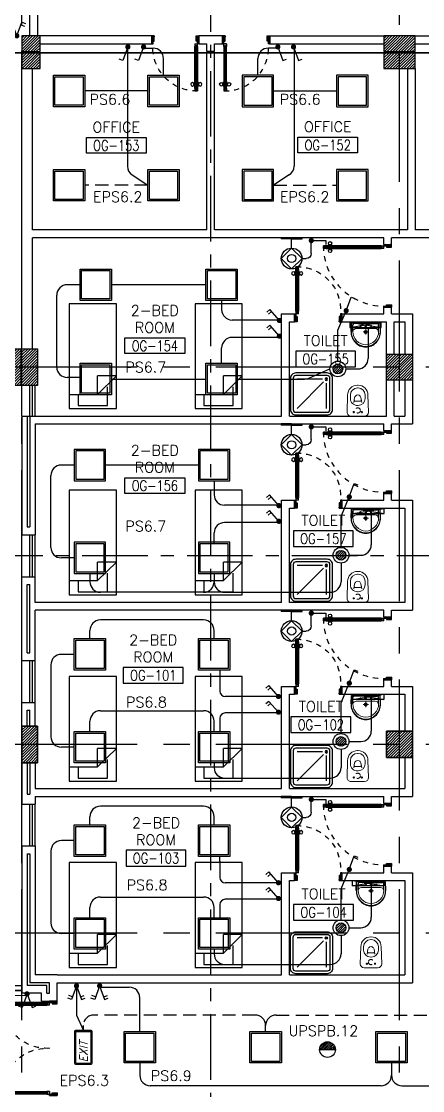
# Model space of a CAD drawing. Extents: x 0 to 92.9, y -1.3 to 78.2.
# Drawn here: x 50.03 to 57.68, y 13.33 to 33.74 of the extents above; entities that cross this region are included whole.
import ezdxf
from ezdxf.enums import TextEntityAlignment as Align

# ---------------------------------------------------------------- set-up
doc = ezdxf.new("R2010")
doc.units = 0
doc.header["$MEASUREMENT"] = 0
for name, pattern in [('CENTER', [2, 1.25, -0.25, 0.25, -0.25]), ('CENTERX2', [4, 2.5, -0.5, 0.5, -0.5]), ('DASHED', [0.75, 0.5, -0.25]), ('HIDDEN', [0.375, 0.25, -0.125]), ('HIDDEN2', [0.1875, 0.125, -0.0625])]:
    doc.linetypes.add(name, pattern=pattern)
doc.layers.get('0').update_dxf_attribs({"color": 11, "linetype": 'CONTINUOUS'})
doc.layers.get('DEFPOINTS').update_dxf_attribs({"color": 11, "linetype": 'CONTINUOUS'})
for name, color, linetype in [('AXES', 11, 'CENTERX2'), ('AXES1', 11, 'CENTER'), ('COL', 11, 'CONTINUOUS'), ('DOOR', 11, 'CONTINUOUS'), ('E-CLINE', 2, 'CONTINUOUS'), ('E-HLINE', 2, 'HIDDEN'), ('E-LEGEND', 3, 'CONTINUOUS'), ('E-LITE', 4, 'CONTINUOUS'), ('E-SWITCH', 4, 'CONTINUOUS'), ('E-SWITCHS', 4, 'CONTINUOUS'), ('E-TEXT', 4, 'CONTINUOUS'), ('E-TRXT', 4, 'CONTINUOUS'), ('EJ', 11, 'CONTINUOUS'), ('EL-LITE', 4, 'CONTINUOUS'), ('FIX', 11, 'CONTINUOUS'), ('FUR', 11, 'CONTINUOUS'), ('HAT', 11, 'CONTINUOUS'), ('INSUL', 11, 'CONTINUOUS'), ('RM-BOX', 11, 'CONTINUOUS'), ('RM-NAME', 11, 'CONTINUOUS'), ('RM-NO', 11, 'CONTINUOUS'), ('ROOF', 11, 'CONTINUOUS'), ('WALL', 11, 'CONTINUOUS'), ('WIN', 11, 'CONTINUOUS')]:
    doc.layers.add(name, color=color, linetype=linetype)
doc.styles.add('ITALICC', font='italicc')
doc.styles.add('ROMANS', font='ROMANS.shx', dxfattribs={"width": 0.6})

# ---------------------------------------------------------------- blocks, each defined once
blk = doc.blocks.new('*X89')
at = {"color": 0}
for p, q in [((227929, 139894), (228385, 140350)), ((227929, 139947), (228331, 140350)), ((227929, 140000), (228278, 140350)), ((227929, 140053), (228225, 140350)), ((227929, 140106), (228172, 140350)), ((227929, 140159), (228119, 140350)), ((227929, 140212), (228066, 140350)), ((227929, 140265), (228013, 140350)), ((227929, 140318), (227960, 140350)), ((227938, 139850), (228429, 140341)), ((227991, 139850), (228429, 140288)), ((228044, 139850), (228429, 140235)), ((228097, 139850), (228429, 140182)), ((228150, 139850), (228429, 140129)), ((228203, 139850), (228429, 140076)), ((228256, 139850), (228429, 140023)), ((228309, 139850), (228429, 139969)), ((228362, 139850), (228429, 139916)), ((228415, 139850), (228429, 139863))]:
    blk.add_line(p, q, dxfattribs=at)
blk = doc.blocks.new('COL50')
at = {"layer": 'COL'}
blk.add_lwpolyline([(-250, 250), (-250, -250), (250, -250), (250, 250)], close=True, dxfattribs=at)
blk = doc.blocks.new('C7')
at = {"layer": 'HAT'}
h = blk.add_hatch(dxfattribs=at)
h.set_pattern_fill('ANSI31', color=256, scale=300, style=0)
h.set_pattern_definition([(45, (-248876.182, -51411.005), (-26.5165043, 26.5165043), [])])
h.paths.add_polyline_path([(350, 300), (250, 300), (0, 300), (0, 0), (350, 0)])
at = {"layer": 'COL'}
blk.add_lwpolyline([(0, 300), (0, 0), (350, 0), (350, 300)], close=True, dxfattribs=at)
blk = doc.blocks.new('C5')
at = {"layer": 'HAT', "linetype": 'ByBlock'}
h = blk.add_hatch(dxfattribs=at)
h.set_pattern_fill('ANSI31', color=256, scale=300, style=0)
h.set_pattern_definition([(45, (-223356.182, -51411.005), (-26.516504, 26.516504), [])])
h.paths.add_polyline_path([(300, 300), (0, 300), (0, 0), (300, 0)])
h.paths.add_polyline_path([(600, 300), (300, 300), (300, 0), (600, 0)])
at = {"layer": 'COL'}
blk.add_lwpolyline([(600, 300), (0, 300), (0, 0), (600, 0)], close=True, dxfattribs=at)
blk = doc.blocks.new('C11')
at = {"layer": 'HAT'}
h = blk.add_hatch(dxfattribs=at)
h.set_pattern_fill('ANSI31', color=256, scale=300, style=0)
h.set_pattern_definition([(45, (-248556.182, -75061.005), (-26.5165043, 26.5165043), [])])
h.paths.add_polyline_path([(300, 700), (0, 700), (0, 350), (300, 350)])
h.paths.add_polyline_path([(300, 350), (0, 350), (0, 0), (300, 0)])
at = {"layer": 'COL'}
blk.add_lwpolyline([(300, 700), (300, 0), (0, 0), (0, 700)], close=True, dxfattribs=at)
blk = doc.blocks.new('C11D')
at = {"layer": 'COL', "linetype": 'ByBlock'}
for p in [(-320, 0), (0, 0)]:
    blk.add_blockref('C11', p, dxfattribs=at)
blk = doc.blocks.new('DOOR90')
at = {"layer": 'DOOR', "linetype": 'ByBlock'}
for p, q in [((0, 0), (-150, 0)), ((-200, -25), (-1000, -25)), ((-200, -42), (-1000, -42)), ((-200, -58), (-1000, -58)), ((-1000, -75), (-200, -75))]:
    blk.add_line(p, q, dxfattribs=at)
at = {"layer": 'DOOR', "color": 0, "linetype": 'ByBlock'}
for p, q in [((-150, 0), (-150, -25)), ((-150, 0), (0, 0)), ((0, -50), (0, 0)), ((-1050, -25), (-1050, -75)), ((-1050, -75), (-1050, -25)), ((-1000, -25), (-1050, -25)), ((-1000, -75), (-1050, -75)), ((-1020, -42), (-1020, -58)), ((-1000, -42), (-1020, -42)), ((-1000, -58), (-1020, -58)), ((-1000, -25), (-1000, -42)), ((-1000, -58), (-1000, -75)), ((-968, -25), (-968, -18)), ((-878, -18), (-968, -18)), ((-968, -75), (-968, -82)), ((-878, -82), (-968, -82)), ((-955, -18), (-955, -9)), ((-955, -9), (-890, -9)), ((-955, -18), (-890, -18)), ((-955, -82), (-955, -91)), ((-955, -82), (-890, -82)), ((-955, -91), (-890, -91)), ((-890, -18), (-890, -9)), ((-890, -82), (-890, -91)), ((-878, -25), (-878, -18)), ((-878, -75), (-878, -82)), ((-200, -42), (-200, -25)), ((-200, -25), (-150, -25)), ((-180, -42), (-200, -42)), ((-200, -75), (-200, -58)), ((-200, -58), (-180, -58)), ((-150, -75), (-200, -75)), ((-180, -58), (-180, -42)), ((-150, -75), (-150, -25)), ((-150, -25), (-100, -25)), ((-100, -25), (-100, -50)), ((-100, -50), (0, -50)), ((-150, -900), (-150, -875)), ((-150, -875), (-100, -875)), ((0, -900), (-150, -900)), ((-150, -900), (0, -900)), ((-100, -850), (0, -850)), ((-100, -875), (-100, -850)), ((0, -850), (0, -900))]:
    blk.add_line(p, q, dxfattribs=at)
at = {"layer": 'DOOR', "color": 9, "linetype": 'ByBlock'}
for p, q in [((0, -50), (-114, 0)), ((0, -50), (-40, 0)), ((0, -50), (-100, -37)), ((0, -850), (-114, -900)), ((0, -850), (-100, -863)), ((0, -850), (-40, -900))]:
    blk.add_line(p, q, dxfattribs=at)
at = {"layer": 'DOOR', "color": 0, "linetype": 'ByBlock'}
for centre in [(-923, 24), (-923, -124)]:
    blk.add_circle(centre, 32.4, dxfattribs=at)
at = {"layer": 'DOOR', "color": 9, "linetype": 'ByBlock'}
for centre, radius, start, end in [((0, -50), 74.4, 137.7764, 180), ((0, -50), 54.4, 113.2074, 180), ((0, -50), 154, 161.1053, 166.2858), ((0, -50), 134, 158.1598, 169.28), ((0, -50), 114, 154.0838, 167.3774), ((0, -50), 94.4, 148.0182, 180), ((0, -50), 34.4, 90, 180), ((0, -50), 14.4, 90, 180), ((0, -850), 154, 193.7142, 198.8947), ((0, -850), 134, 190.72, 201.8402), ((0, -850), 94.4, 180, 211.9818), ((0, -850), 74.4, 180, 222.2236), ((0, -850), 54.4, 180, 246.7926), ((0, -850), 34.4, 180, 270), ((0, -850), 14.4, 180, 270)]:
    blk.add_arc(centre, radius, start, end, dxfattribs=at)
at = {"layer": 'DOOR', "linetype": 'HIDDEN', "ltscale": 0.5}
blk.add_arc((-222, -50), 828, 178.2701, 275.003, dxfattribs=at)
blk = doc.blocks.new('RM1')
at = {"layer": 'RM-BOX'}
blk.add_lwpolyline([(570, -200), (-570, -200), (-570, -500), (570, -500)], close=True, dxfattribs=at)
at = {"layer": 'RM-NAME', "style": 'ROMANS'}
for tag, p in [('ROOMNAME1', (0, 324)), ('ROOMNAME2', (0, 0))]:
    blk.add_attdef(tag, text='', height=200, dxfattribs=at).set_placement(p, align=Align.MIDDLE)
at = {"layer": 'RM-NO', "style": 'ROMANS', "width": 0.8}
blk.add_attdef('ROOMNO', text='', height=200, dxfattribs=at).set_placement((0, -350), align=Align.MIDDLE)
blk = doc.blocks.new('DOOR100')
at = {"layer": 'DOOR', "color": 0, "linetype": 'ByBlock'}
for p, q in [((-76, 1251), (-76, 1301)), ((-76, 1301), (-26, 1301)), ((-26, 1301), (-76, 1301)), ((-59, 1251), (-76, 1251)), ((-59, 1251), (-59, 1271)), ((-43, 1271), (-59, 1271)), ((-43, 1251), (-43, 1271)), ((-26, 1251), (-43, 1251)), ((-26, 1251), (-26, 1301)), ((-92, 1206), (-92, 1141)), ((-83, 1206), (-92, 1206)), ((-83, 1141), (-92, 1141)), ((-83, 1129), (-83, 1219)), ((-76, 1219), (-83, 1219)), ((-83, 1206), (-83, 1141)), ((-76, 1129), (-83, 1129)), ((-26, 1219), (-19, 1219)), ((-26, 1129), (-19, 1129)), ((-19, 1129), (-19, 1219)), ((-19, 1206), (-19, 1141)), ((-19, 1206), (-10, 1206)), ((-19, 1141), (-10, 1141)), ((-10, 1206), (-10, 1141)), ((-1201, 0), (-1201, 150)), ((-1201, 150), (-1176, 150)), ((-1201, 150), (-1201, 0)), ((-1151, 0), (-1201, 0)), ((-1176, 150), (-1176, 100)), ((-1176, 100), (-1151, 100)), ((-1151, 100), (-1151, 0)), ((-76, 200), (-59, 200)), ((-76, 150), (-76, 200)), ((-76, 150), (-26, 150)), ((-59, 200), (-59, 180)), ((-59, 180), (-43, 180)), ((-51, 100), (-51, 0)), ((-26, 100), (-51, 100)), ((-51, 0), (-1, 0)), ((-43, 200), (-26, 200)), ((-43, 180), (-43, 200)), ((-26, 200), (-26, 150)), ((-1, 150), (-26, 150)), ((-26, 150), (-26, 100)), ((-1, 150), (-1, 0))]:
    blk.add_line(p, q, dxfattribs=at)
at = {"layer": 'DOOR', "linetype": 'ByBlock'}
for p, q in [((-76, 1251), (-76, 200)), ((-59, 200), (-59, 1251)), ((-43, 200), (-43, 1251)), ((-26, 200), (-26, 1251))]:
    blk.add_line(p, q, dxfattribs=at)
at = {"layer": 'DOOR', "color": 9, "linetype": 'ByBlock'}
for p, q in [((-1151, 0), (-1201, 114)), ((-1151, 0), (-1201, 40)), ((-1151, 0), (-1164, 100)), ((-51, 0), (-1, 114)), ((-51, 0), (-38, 100)), ((-51, 0), (-1, 40))]:
    blk.add_line(p, q, dxfattribs=at)
at = {"layer": 'DOOR', "color": 0, "linetype": 'ByBlock'}
for centre in [(-125, 1174), (22, 1174)]:
    blk.add_circle(centre, 32.4, dxfattribs=at)
at = {"layer": 'DOOR', "linetype": 'HIDDEN', "ltscale": 0.5}
blk.add_arc((-27, 152), 1149, 89.961, 180.0931, dxfattribs=at)
at = {"layer": 'DOOR', "color": 9, "linetype": 'ByBlock'}
for centre, radius, start, end in [((-1151, 0), 154, 103.7142, 108.8947), ((-1151, 0), 134, 100.72, 111.8402), ((-1151, 0), 94.4, 90, 121.9818), ((-1151, 0), 74.4, 90, 132.2236), ((-1151, 0), 54.4, 90, 156.7926), ((-1151, 0), 34.4, 90, 180), ((-1151, 0), 14.4, 90, 180), ((-51, 0), 94.4, 58.0182, 90), ((-51, 0), 74.4, 47.7764, 90), ((-51, 0), 54.4, 23.2074, 90), ((-51, 0), 34.4, 0, 90), ((-51, 0), 14.4, 0, 90), ((-51, 0), 134, 68.1598, 79.28), ((-51, 0), 114, 64.0838, 77.3774), ((-51, 0), 154, 71.1053, 76.2858)]:
    blk.add_arc(centre, radius, start, end, dxfattribs=at)
blk = doc.blocks.new('A$C272A55A0')
at = {"layer": 'DOOR', "color": 0, "linetype": 'ByBlock'}
for p, q in [((0, 900), (0, 1050)), ((50, 1050), (0, 1050)), ((50, 950), (50, 1050)), ((1750, 950), (1750, 1050)), ((1750, 1050), (1800, 1050)), ((1800, 1050), (1800, 900)), ((0, 900), (25, 900)), ((25, 950), (50, 950)), ((25, 900), (25, 950)), ((75, 900), (25, 900)), ((25, 850), (25, 900)), ((42, 850), (25, 850)), ((58, 870), (42, 870)), ((42, 870), (42, 850)), ((58, 850), (58, 870)), ((75, 850), (58, 850)), ((75, 900), (75, 850)), ((1725, 900), (1775, 900)), ((1725, 900), (1725, 850)), ((1725, 850), (1742, 850)), ((1742, 870), (1758, 870)), ((1742, 850), (1742, 870)), ((1775, 950), (1750, 950)), ((1758, 870), (1758, 850)), ((1758, 850), (1775, 850)), ((1775, 900), (1775, 950)), ((1800, 900), (1775, 900)), ((1775, 850), (1775, 900)), ((25, 50), (42, 50)), ((25, 50), (25, 0)), ((25, 0), (75, 0)), ((75, 0), (25, 0)), ((42, 50), (42, 30)), ((42, 30), (58, 30)), ((58, 50), (75, 50)), ((58, 50), (58, 30)), ((75, 50), (75, 0)), ((1718, 160), (1709, 160)), ((1709, 95), (1709, 160)), ((1718, 95), (1709, 95)), ((1725, 173), (1718, 173)), ((1718, 173), (1718, 83)), ((1718, 95), (1718, 160)), ((1725, 83), (1718, 83)), ((1742, 50), (1725, 50)), ((1725, 50), (1725, 0)), ((1775, 0), (1725, 0)), ((1725, 0), (1775, 0)), ((1742, 50), (1742, 30)), ((1758, 30), (1742, 30)), ((1775, 50), (1758, 50)), ((1758, 50), (1758, 30)), ((1775, 173), (1782, 173)), ((1775, 83), (1782, 83)), ((1775, 50), (1775, 0)), ((1782, 173), (1782, 83)), ((1782, 160), (1791, 160)), ((1782, 95), (1782, 160)), ((1782, 95), (1791, 95)), ((1791, 95), (1791, 160))]:
    blk.add_line(p, q, dxfattribs=at)
at = {"layer": 'DOOR', "color": 9, "linetype": 'ByBlock'}
for p, q in [((50, 1050), (0, 1010)), ((50, 1050), (0, 937)), ((50, 1050), (37, 950)), ((1750, 1050), (1800, 1010)), ((1750, 1050), (1800, 937)), ((1750, 1050), (1763, 950))]:
    blk.add_line(p, q, dxfattribs=at)
at = {"layer": 'DOOR', "linetype": 'ByBlock'}
for p, q in [((25, 850), (25, 50)), ((42, 850), (42, 50)), ((58, 850), (58, 50)), ((75, 50), (75, 850)), ((1725, 50), (1725, 850)), ((1742, 850), (1742, 50)), ((1758, 850), (1758, 50)), ((1775, 850), (1775, 50))]:
    blk.add_line(p, q, dxfattribs=at)
at = {"layer": 'DOOR', "color": 0, "linetype": 'ByBlock'}
for centre in [(1676, 128), (1824, 128)]:
    blk.add_circle(centre, 32.4, dxfattribs=at)
at = {"layer": 'DOOR', "color": 9, "linetype": 'ByBlock'}
for centre, radius, start, end in [((50, 1050), 54.4, 203.2074, 270), ((50, 1050), 34.4, 180, 270), ((50, 1050), 14.4, 180, 270), ((1750, 1050), 14.4, 270, 0), ((1750, 1050), 34.4, 270, 0), ((1750, 1050), 54.4, 270, 336.7926), ((50, 1050), 74.4, 227.7764, 270), ((50, 1050), 94.4, 238.0182, 270), ((50, 1050), 114, 244.0838, 257.3774), ((50, 1050), 134, 248.1598, 259.28), ((50, 1050), 154, 251.1053, 256.2858), ((1750, 1050), 74.4, 270, 312.2236), ((1750, 1050), 94.4, 270, 301.9818), ((1750, 1050), 114, 282.6226, 295.9162), ((1750, 1050), 134, 280.72, 291.8402), ((1750, 1050), 154, 283.7142, 288.8947)]:
    blk.add_arc(centre, radius, start, end, dxfattribs=at)
at = {"layer": 'DOOR', "linetype": 'HIDDEN', "ltscale": 0.5}
for centre, start, end in [((50, 851), 268.3174, 3.2965), ((1750, 851), 176.7035, 271.6826)]:
    blk.add_arc(centre, 851, start, end, dxfattribs=at)
at = {"layer": 'WALL', "linetype": 'ByBlock'}
blk.add_line((1800, 900), (1800, 1050), dxfattribs=at)
blk = doc.blocks.new('AH20A')
at = {"layer": 'FUR'}
for p, q in [((0, 0.5), (0, -0.5)), ((1, 0.5), (0, 0.5)), ((0.136, 0.5), (0.136, -0.099)), ((1, -0.5), (1, 0.5)), ((0.136, 0.311), (0.028, 0.311)), ((0.028, 0.311), (0.028, -0.309)), ((0.136, -0.099), (0.313, -0.5)), ((0.136, -0.099), (0.313, -0.099)), ((0.313, -0.5), (0.313, -0.099)), ((0.028, -0.309), (0.208, -0.309)), ((0, -0.5), (1, -0.5))]:
    blk.add_line(p, q, dxfattribs=at)
blk = doc.blocks.new('*X97')
at = {"color": 0}
for p, q in [((227929, 132681), (228397, 133150)), ((227929, 132734), (228344, 133150)), ((227929, 132787), (228291, 133150)), ((227929, 132840), (228238, 133150)), ((227929, 132893), (228185, 133150)), ((227929, 132946), (228132, 133150)), ((227929, 132999), (228079, 133150)), ((227929, 133053), (228026, 133150)), ((227929, 133106), (227973, 133150)), ((227950, 132650), (228429, 133128)), ((228003, 132650), (228429, 133075)), ((228056, 132650), (228429, 133022)), ((228109, 132650), (228429, 132969)), ((228162, 132650), (228429, 132916)), ((228215, 132650), (228429, 132863)), ((228268, 132650), (228429, 132810)), ((228321, 132650), (228429, 132757)), ((228374, 132650), (228429, 132704))]:
    blk.add_line(p, q, dxfattribs=at)
blk = doc.blocks.new('LAV1')
at = {"layer": 'FIX', "linetype": 'ByBlock', "ltscale": 0.3}
for p, q in [((-280, 210), (-275, 50)), ((-245, 210), (-245, 85)), ((245, 210), (245, 85)), ((280, 210), (275, 50)), ((0, 60), (-220, 60)), ((0, 60), (220, 60))]:
    blk.add_line(p, q, dxfattribs=at)
at = {"layer": 'FIX', "linetype": 'Continuous', "lineweight": 20}
for p, q in [((-275, 210), (-275, 50)), ((275, 210), (275, 50)), ((0, 50), (-275, 50)), ((0, 50), (-252, 50)), ((0, 155), (-181, 155)), ((0, 155), (181, 155)), ((0, 50), (275, 50)), ((0, 50), (252, 50))]:
    blk.add_line(p, q, dxfattribs=at)
at = {"layer": 'FIX', "linetype": 'DASHED', "lineweight": 20, "ltscale": 0.05}
for p, q in [((50, 220), (-50, 220)), ((0, 170), (0, 270)), ((0, 170), (0, 270))]:
    blk.add_line(p, q, dxfattribs=at)
at = {"layer": 'FIX', "lineweight": 20}
for p, q in [((16, 107), (-15, 107)), ((0, 92), (0, 123))]:
    blk.add_line(p, q, dxfattribs=at)
for centre, radius in [((0, 220), 29.5), ((0, 220), 22.5), ((0, 107), 15.5)]:
    blk.add_circle(centre, radius, dxfattribs=at)
at = {"layer": 'FIX', "linetype": 'HIDDEN', "lineweight": 20, "ltscale": 0.05}
for centre in [(-100, 107), (100, 107)]:
    blk.add_circle(centre, 12.4, dxfattribs=at)
at = {"layer": 'FIX', "linetype": 'ByBlock', "ltscale": 0.3}
for centre, radius, start, end in [((7, 220), 287, 91.3776, 182.0064), ((-7, 220), 287, 357.9936, 88.6224), ((-220, 85), 24.9, 179.7021, 269.9486), ((220, 85), 24.9, 270.0514, 0.2979)]:
    blk.add_arc(centre, radius, start, end, dxfattribs=at)
at = {"layer": 'FIX', "linetype": 'Continuous', "lineweight": 20}
for centre, radius, start, end in [((8, 217), 283, 91.6988, 181.351), ((8, 212), 253, 91.7328, 180.4884), ((-8, 217), 283, 358.649, 88.3012), ((-8, 212), 253, 359.5116, 88.2672), ((-179, 222), 66.9, 190.2006, 268.0786), ((179, 222), 66.9, 271.9214, 349.7994)]:
    blk.add_arc(centre, radius, start, end, dxfattribs=at)
blk = doc.blocks.new('SHR1')
at = {"layer": 'FIX'}
for p, q in [((-196, 196), (-700, 700)), ((-143, 218), (-143, 700)), ((-218, 143), (-700, 143))]:
    blk.add_line(p, q, dxfattribs=at)
for points in [[(-825, 125), (-825, 725, -0.414214), (-725, 825), (-125, 825, -0.414214), (-25, 725), (-25, 125, -0.414214), (-125, 25), (-725, 25, -0.414214)], [(-775, 125), (-775, 725, -0.414214), (-725, 775), (-125, 775, -0.414214), (-75, 725), (-75, 125, -0.414214), (-125, 75), (-725, 75, -0.414214)]]:
    blk.add_lwpolyline(points, format="xyb", close=True, dxfattribs=at)
for radius in [25, 15]:
    blk.add_circle((-143, 143), radius, dxfattribs=at)
blk = doc.blocks.new('WC1')
at = {"layer": 'FIX', "lineweight": 20}
for p, q in [((-727, 5), (-727, -5)), ((-674, 5), (-674, -5)), ((-534, 24), (-540, 0)), ((-540, 0), (-534, -24)), ((-210, 204), (-538, 194)), ((-475, 141), (-538, 141)), ((-395, 76), (-490, 60)), ((-339, 5), (-339, -5)), ((-137, 0), (-137, 131)), ((-137, -131), (-137, 0)), ((-538, -141), (-475, -141)), ((-538, -194), (-210, -204)), ((-490, -60), (-395, -76)), ((-213, -204), (-210, -204))]:
    blk.add_line(p, q, dxfattribs=at)
at = {"layer": 'FIX', "linetype": 'Continuous', "lineweight": 20}
blk.add_line((-420, -47), (-420, 45), dxfattribs=at)
at = {"layer": 'FIX', "linetype": 'HIDDEN2', "lineweight": 20, "ltscale": 0.3}
blk.add_circle((-245, 0), 49.8, dxfattribs=at)
at = {"layer": 'FIX', "linetype": 'HIDDEN', "lineweight": 20, "ltscale": 0.05}
for centre in [(-213, 78), (-213, -77)]:
    blk.add_circle(centre, 11.6, dxfattribs=at)
at = {"layer": 'FIX', "lineweight": 20}
for centre, radius, start, end in [((-538, 5), 189, 90, 180), ((-538, 5), 136, 90, 180), ((-473, -7), 68.2, 128.9242, 152.8468), ((-464, -18), 82, 108.496, 128.9242), ((-475, 5), 136, 360, 90), ((-210, 131), 73, 360, 90), ((-538, -5), 189, 180, 270), ((-538, -5), 136, 180, 270), ((-473, 7), 68.2, 207.1532, 231.0758), ((-464, 18), 82, 231.0758, 251.504), ((-475, -5), 136, 270, 0), ((-210, -131), 73, 270, 0)]:
    blk.add_arc(centre, radius, start, end, dxfattribs=at)
at = {"layer": 'FIX', "linetype": 'Continuous', "lineweight": 20}
for centre, start, end in [((-443, 46), 357.6662, 91.6121), ((-442, -46), 268.3879, 2.3338)]:
    blk.add_arc(centre, 22.3, start, end, dxfattribs=at)
blk = doc.blocks.new('2G2W')
for p, q in [((0, 0), (0.517, 0.188)), ((0, 0), (0.517, -0.188)), ((0.423, 0.154), (0.372, 0.295)), ((0.517, 0.188), (0.466, 0.329)), ((0.423, -0.154), (0.372, -0.295)), ((0.517, -0.188), (0.466, -0.329))]:
    blk.add_line(p, q)
at = {"const_width": 0.1}
blk.add_lwpolyline([(-0.05, 0, 1), (0.05, 0, 1)], format="xyb", close=True, dxfattribs=at)
blk = doc.blocks.new('L42')
at = {"layer": 'E-LITE'}
for p, q in [((0.3, 0.3), (-0.3, 0.3)), ((-0.3, 0.3), (-0.3, -0.3)), ((0.3, -0.3), (0.3, 0.3)), ((-0.3, -0.3), (0.3, -0.3))]:
    blk.add_line(p, q, dxfattribs=at)
at = {"layer": 'E-LITE', "color": 8}
blk.add_lwpolyline([(-0.27, 0.27), (-0.27, -0.27), (0.27, -0.27), (0.27, 0.27)], close=True, dxfattribs=at)
blk = doc.blocks.new('MR20')
at = {"layer": 'E-LITE'}
for p, q in [((-300, 100), (-300, 0)), ((-300, 100), (-300, 0)), ((-300, 0), (300, 0)), ((-300, 0), (300, 0)), ((-300, 0), (300, 0)), ((-300, 0), (-300, 0)), ((300, 0), (300, 100)), ((300, 0), (300, 100)), ((300, 0), (300, 0))]:
    blk.add_line(p, q, dxfattribs=at)
at = {"layer": 'E-LITE', "color": 3}
blk.add_line((300, 100), (-300, 100), dxfattribs=at)
at = {"layer": 'E-LITE', "color": 8}
for p, q in [((300, 0), (-300, 100)), ((300, 100), (-300, 0))]:
    blk.add_line(p, q, dxfattribs=at)
blk = doc.blocks.new('EXIT')
at = {"layer": 'E-LITE', "color": 4}
for p, q in [((-0.32, 0.15), (-0.32, -0.15)), ((0.3, 0.17), (-0.3, 0.17)), ((0.32, -0.15), (0.32, 0.15)), ((-0.3, -0.17), (0.3, -0.17))]:
    blk.add_line(p, q, dxfattribs=at)
at = {"layer": 'E-LITE', "color": 8}
for p, q in [((-0.3, 0.13), (-0.3, -0.13)), ((0.28, 0.15), (-0.28, 0.15)), ((0.3, -0.13), (0.3, 0.13)), ((-0.28, -0.15), (0.28, -0.15))]:
    blk.add_line(p, q, dxfattribs=at)
at = {"layer": 'E-LITE', "color": 4}
for centre, start, end in [((-0.3, 0.15), 90, 180), ((0.3, 0.15), 360, 90), ((-0.3, -0.15), 180, 270), ((0.3, -0.15), 270, 0)]:
    blk.add_arc(centre, 0.02, start, end, dxfattribs=at)
at = {"layer": 'E-LITE', "color": 8}
for centre, start, end in [((-0.28, 0.13), 90, 180), ((0.28, 0.13), 0, 90), ((-0.28, -0.13), 180, 270), ((0.28, -0.13), 270, 0)]:
    blk.add_arc(centre, 0.02, start, end, dxfattribs=at)
at = {"layer": 'E-LITE', "color": 5, "style": 'ITALICC'}
blk.add_text('EXIT', height=0.15, dxfattribs=at).set_placement((-0.284, -0.078))
blk = doc.blocks.new('1G1W')
for p, q in [((0, 0), (0.55, 0)), ((0.55, 0), (0.55, -0.15))]:
    blk.add_line(p, q)
at = {"const_width": 0.1}
blk.add_lwpolyline([(-0.05, 0, 1), (0.05, 0, 1)], format="xyb", close=True, dxfattribs=at)
blk = doc.blocks.new('*X49')
at = {"color": 0}
for p, q in [((21548.527, 18540.142), (21548.801, 18540.415)), ((21548.529, 18539.966), (21548.977, 18540.414)), ((21548.584, 18539.845), (21549.098, 18540.359)), ((21548.672, 18539.756), (21549.187, 18540.271)), ((21548.793, 18539.7), (21549.243, 18540.15)), ((21548.966, 18539.696), (21549.246, 18539.977))]:
    blk.add_line(p, q, dxfattribs=at)
blk = doc.blocks.new('SPOT')
at = {"layer": 'E-LITE'}
for radius in [0.6, 0.369]:
    blk.add_circle((0, 0), radius, dxfattribs=at)
at = {"layer": 'E-LITE', "color": 8}
blk.add_blockref('*X49', (-21548.886, -18540.056), dxfattribs=at)
blk = doc.blocks.new('2G1W')
for p, q in [((0, 0), (0.55, 0)), ((0.45, 0), (0.45, -0.15)), ((0.55, 0), (0.55, -0.15))]:
    blk.add_line(p, q)
at = {"const_width": 0.1}
blk.add_lwpolyline([(-0.05, 0, 1), (0.05, 0, 1)], format="xyb", close=True, dxfattribs=at)
blk = doc.blocks.new('NL')
at = {"layer": 'E-LEGEND'}
blk.add_line((0, -193), (25, -193), dxfattribs=at)
at = {"layer": 'E-LITE'}
for p, q in [((0, 5), (0, 203)), ((25, 203), (0, 203)), ((0, 5), (0, -193)), ((25, 5), (25, 203)), ((25, 5), (25, -193))]:
    blk.add_line(p, q, dxfattribs=at)
at = {"layer": 'E-LITE', "color": 2}
blk.add_line((201, 5), (25, 5), dxfattribs=at)
at = {"layer": 'E-LITE', "color": 5}
blk.add_circle((398, 5), 198, dxfattribs=at)
at = {"layer": 'E-SWITCH', "color": 2}
for p, q in [((201, 5), (398, 203)), ((398, -193), (201, 5)), ((398, 203), (596, 5)), ((596, 5), (398, -193))]:
    blk.add_line(p, q, dxfattribs=at)
at = {"layer": 'E-SWITCH'}
blk.add_circle((398, 5), 78.5, dxfattribs=at)
blk = doc.blocks.new('EL')
at = {"layer": 'EL-LITE'}
h = blk.add_hatch(dxfattribs=at)
h.set_pattern_fill('ANSI31', color=4, scale=0.2, style=0)
h.set_pattern_definition([(45, (587.071197, 567.777136), (-0.0176776695, 0.0176776695), [])])
h.paths.add_polyline_path([(0.15, 0, 1), (-0.15, 0)])
at = {"layer": 'EL-LITE', "color": 4}
blk.add_line((-0.15, 0), (0.15, 0), dxfattribs=at)
blk.add_circle((0, 0), 0.15, dxfattribs=at)

msp = doc.modelspace()

# ---------------------------------------------------------------- linework, layer by layer
at = {"layer": 'AXES'}
for p, q in [((57.243, -1.327), (57.243, 77.486)), ((50.043, -1.327), (50.043, 77.136)), ((91.893, 33.138), (24.203, 33.138)), ((92.243, 27.138), (24.203, 27.138)), ((92.243, 19.938), (24.203, 19.938)), ((92.243, 16.338), (24.203, 16.338))]:
    msp.add_line(p, q, dxfattribs=at)
at = {"layer": 'AXES1'}
for p, q in [((53.643, 5.538), (53.643, 64.358)), ((82.443, 23.538), (24.203, 23.538))]:
    msp.add_line(p, q, dxfattribs=at)
at = {"layer": 'DEFPOINTS', "color": 0, "linetype": 'Continuous'}
msp.add_line((50.043, 15.238), (48.095, 15.238), dxfattribs=at)
at = {"layer": 'E-CLINE', "color": 4}
for p, q in [((52.443, 32.408), (51.243, 32.408)), ((54.843, 32.408), (56.043, 32.408)), ((51.151, 28.71), (50.907, 28.71)), ((53.551, 28.71), (51.751, 28.71)), ((50.707, 27.14), (50.707, 28.51)), ((51.151, 26.94), (50.907, 26.94)), ((55.514, 26.927), (55.918, 27.103)), ((51.751, 26.91), (53.551, 26.91)), ((54.151, 26.91), (55.434, 26.91)), ((51.04, 25.268), (50.795, 25.268)), ((53.44, 25.268), (51.64, 25.268)), ((50.595, 23.698), (50.595, 25.068)), ((51.04, 23.498), (50.795, 23.498)), ((56.128, 23.398), (56.128, 23.041)), ((51.34, 23.198), (51.34, 23.041)), ((53.709, 23.198), (53.709, 23.041)), ((53.509, 22.841), (51.54, 22.841)), ((53.909, 22.841), (55.928, 22.841)), ((53.509, 22.312), (51.54, 22.312)), ((51.34, 21.956), (51.34, 22.112)), ((53.709, 21.956), (53.709, 22.112)), ((51.04, 21.656), (50.795, 21.656)), ((50.595, 21.456), (50.595, 20.085)), ((51.54, 20.58), (53.509, 20.58)), ((51.34, 20.185), (51.34, 20.38)), ((53.709, 20.185), (53.709, 20.38)), ((51.04, 19.885), (50.795, 19.885)), ((56.128, 19.843), (56.128, 19.494)), ((53.709, 19.585), (53.709, 19.494)), ((53.909, 19.294), (55.928, 19.294)), ((53.509, 18.757), (51.54, 18.757)), ((51.34, 18.401), (51.34, 18.557)), ((53.709, 18.401), (53.709, 18.557)), ((51.04, 18.101), (50.795, 18.101)), ((50.595, 17.901), (50.595, 16.53)), ((51.54, 17.025), (53.509, 17.025)), ((51.34, 16.63), (51.34, 16.825)), ((53.709, 16.63), (53.709, 16.825)), ((51.04, 16.33), (50.795, 16.33)), ((56.128, 16.288), (56.128, 15.939)), ((53.709, 16.03), (53.709, 15.939)), ((53.909, 15.739), (55.928, 15.739)), ((52.291, 13.859), (52.291, 13.624)), ((56.891, 13.424), (52.491, 13.424)), ((57.291, 13.424), (59.291, 13.424))]:
    msp.add_line(p, q, dxfattribs=at)
at = {"layer": 'E-CLINE', "color": 4, "linetype": 'ByBlock'}
for p, q in [((54.691, 14.459), (54.691, 14.573)), ((57.091, 13.859), (57.091, 13.624))]:
    msp.add_line(p, q, dxfattribs=at)
at = {"layer": 'E-CLINE', "color": 4}
for centre, start, end in [((50.907, 28.51), 90, 180), ((50.907, 27.14), 180, 270), ((55.434, 27.11), 270, 293.4687), ((50.795, 25.068), 90, 180), ((50.795, 23.698), 180, 270), ((51.54, 23.041), 180, 270), ((53.509, 23.041), 270, 0), ((53.909, 23.041), 180, 270), ((55.928, 23.041), 270, 0), ((51.54, 22.112), 90, 180), ((53.509, 22.112), 0, 90), ((50.795, 21.456), 90, 180), ((51.54, 20.38), 90, 180), ((53.509, 20.38), 0, 90), ((50.795, 20.085), 180, 270), ((53.909, 19.494), 180, 270), ((55.928, 19.494), 270, 360), ((51.54, 18.557), 90, 180), ((53.509, 18.557), 0, 90), ((50.795, 17.901), 90, 180), ((51.54, 16.825), 90, 180), ((53.509, 16.825), 0, 90), ((50.795, 16.53), 180, 270), ((53.909, 15.939), 180, 270), ((55.928, 15.939), 270, 360), ((52.491, 13.624), 180, 270)]:
    msp.add_arc(centre, 0.2, start, end, dxfattribs=at)
at = {"layer": 'E-CLINE', "color": 4, "linetype": 'ByBlock'}
for centre, start, end in [((54.491, 14.573), 0, 90), ((54.891, 14.573), 90, 180), ((56.891, 13.624), 270, 0), ((57.291, 13.624), 180, 270)]:
    msp.add_arc(centre, 0.2, start, end, dxfattribs=at)
at = {"layer": 'E-HLINE', "color": 4}
for p, q in [((52.443, 30.608), (51.243, 30.608)), ((54.843, 30.608), (56.043, 30.608)), ((54.491, 14.773), (51.415, 14.773)), ((54.891, 14.773), (61.691, 14.773)), ((51.215, 14.475), (51.215, 14.573))]:
    msp.add_line(p, q, dxfattribs=at)
msp.add_arc((51.415, 14.573), 0.2, 90, 180, dxfattribs=at)
at = {"layer": 'E-LITE'}
for p, q in [((55.562, 29.309), (55.562, 29.552)), ((55.384, 29.209), (55.462, 29.209)), ((55.562, 25.754), (55.562, 25.997)), ((55.384, 25.654), (55.462, 25.654)), ((55.562, 22.199), (55.562, 22.442)), ((55.384, 22.099), (55.462, 22.099)), ((55.562, 18.644), (55.562, 18.887)), ((55.384, 18.544), (55.462, 18.544))]:
    msp.add_line(p, q, dxfattribs=at)
at = {"layer": 'E-LITE', "extrusion": (0, 0, -1)}
for centre in [(55.462, 29.309), (55.462, 25.754), (55.462, 22.199), (55.462, 18.644)]:
    msp.add_ellipse(centre, major_axis=(0.0707, 0.0707), ratio=1, start_param=0.785398, end_param=2.356194, dxfattribs=at)
at = {"layer": 'E-SWITCH', "color": 4}
for p, q in [((52.055, 33.225), (52.055, 30.972)), ((52.355, 33.225), (52.543, 33.225)), ((54.932, 33.225), (54.743, 33.225)), ((55.232, 33.225), (55.232, 30.972)), ((52.743, 32.708), (52.743, 33.025)), ((54.543, 32.708), (54.543, 33.025)), ((52.145, 30.805), (52.443, 30.608)), ((55.142, 30.805), (54.843, 30.608)), ((53.851, 28.41), (53.851, 28.236)), ((56.068, 27.843), (56.227, 28.215)), ((54.929, 28.036), (54.051, 28.036)), ((56.068, 27.253), (56.068, 27.843)), ((56.646, 27.896), (56.646, 27.303)), ((54.944, 27.705), (54.051, 27.705)), ((53.851, 27.21), (53.851, 27.505)), ((56.218, 27.103), (56.446, 27.103)), ((53.709, 24.968), (53.709, 24.703)), ((54.921, 24.503), (53.909, 24.503)), ((56.128, 24.288), (56.286, 24.66)), ((56.128, 23.698), (56.128, 24.288)), ((56.705, 24.341), (56.705, 23.748)), ((54.936, 24.172), (53.909, 24.172)), ((53.709, 23.768), (53.709, 23.972)), ((56.278, 23.548), (56.505, 23.548)), ((53.817, 21.356), (53.817, 20.952)), ((56.128, 20.733), (56.286, 21.105)), ((54.935, 20.852), (53.917, 20.852)), ((56.128, 20.143), (56.128, 20.733)), ((56.705, 20.786), (56.705, 20.193)), ((53.817, 20.437), (53.817, 20.185)), ((54.937, 20.537), (53.917, 20.537)), ((56.278, 19.993), (56.505, 19.993)), ((53.817, 17.711), (53.817, 17.801)), ((53.817, 17.711), (53.817, 17.397)), ((56.128, 17.178), (56.286, 17.55)), ((54.935, 17.297), (53.917, 17.297)), ((56.128, 16.588), (56.128, 17.178)), ((56.705, 17.231), (56.705, 16.638)), ((54.937, 16.982), (53.917, 16.982)), ((53.817, 16.882), (53.817, 16.63)), ((56.278, 16.438), (56.505, 16.438)), ((51.085, 15.329), (51.085, 14.772)), ((48.972, 15.138), (50.142, 15.151)), ((50.142, 15.176), (50.048, 14.917)), ((50.142, 15.176), (50.237, 14.917)), ((51.525, 15.304), (52.091, 15.304)), ((52.291, 14.459), (52.291, 15.104)), ((50.048, 14.917), (49.978, 14.943)), ((50.237, 14.917), (50.307, 14.943)), ((51.085, 14.772), (51.215, 14.475))]:
    msp.add_line(p, q, dxfattribs=at)
at = {"layer": 'E-SWITCH', "color": 4, "const_width": 0.05}
msp.add_lwpolyline([(50.142, 15.201, -1), (50.142, 15.151, -1)], format="xyb", close=True, dxfattribs=at)
at = {"layer": 'E-SWITCH', "color": 4}
for centre, radius, start, end in [((52.543, 33.025), 0.2, 0, 90), ((54.743, 33.025), 0.2, 90, 180), ((52.255, 30.972), 0.2, 180, 236.5316), ((55.032, 30.972), 0.2, 303.4684, 0), ((54.051, 28.236), 0.2, 180, 270), ((54.051, 27.505), 0.2, 90, 180), ((56.446, 27.303), 0.2, 270, 0), ((53.909, 24.703), 0.2, 180, 270), ((53.909, 23.972), 0.2, 90, 180), ((56.505, 23.748), 0.2, 270, 0), ((53.917, 20.952), 0.1, 180, 270), ((53.917, 20.437), 0.1, 90, 180), ((56.505, 20.193), 0.2, 270, 0), ((53.917, 17.397), 0.1, 180, 270), ((53.917, 16.882), 0.1, 90, 180), ((56.505, 16.638), 0.2, 270, 0), ((52.091, 15.104), 0.2, 0, 90)]:
    msp.add_arc(centre, radius, start, end, dxfattribs=at)
at = {"layer": 'EJ'}
for p, q in [((7.159, 33.138), (82.693, 33.138)), ((53.568, 33.138), (50.293, 33.138)), ((56.993, 33.138), (53.718, 33.138)), ((60.768, 33.138), (57.493, 33.138))]:
    msp.add_line(p, q, dxfattribs=at)
at = {"layer": 'INSUL'}
for p, q in [((50.143, 26.203), (50.143, 24.088)), ((50.193, 26.203), (50.193, 24.088)), ((50.143, 24.088), (50.193, 24.088)), ((50.143, 21.688), (50.143, 22.988)), ((50.143, 22.988), (50.193, 22.988)), ((50.193, 21.688), (50.193, 22.988)), ((50.143, 21.688), (50.193, 21.688)), ((50.143, 20.288), (50.143, 20.588)), ((50.143, 20.588), (50.193, 20.588)), ((50.193, 20.288), (50.193, 20.588)), ((50.143, 19.588), (50.143, 18.988)), ((50.193, 19.588), (50.193, 18.988)), ((50.143, 18.988), (50.193, 18.988)), ((50.143, 17.85), (50.143, 15.338)), ((50.143, 17.85), (50.193, 17.85)), ((50.193, 17.85), (50.193, 15.388)), ((50.518, 15.338), (50.143, 15.338)), ((50.568, 15.388), (50.193, 15.388)), ((50.518, 15.188), (50.518, 15.338)), ((50.568, 15.188), (50.568, 15.388)), ((50.518, 15.188), (50.568, 15.188))]:
    msp.add_line(p, q, dxfattribs=at)
at = {"layer": 'ROOF'}
for p, q in [((49.919, 33.138), (82.569, 33.138)), ((40.423, 15.338), (50.043, 15.338)), ((40.028, 15.238), (50.043, 15.238))]:
    msp.add_line(p, q, dxfattribs=at)
at = {"layer": 'WALL'}
for p, q in [((50.191, 34.083), (50.191, 33.458)), ((50.341, 34.083), (50.341, 33.458)), ((52.518, 33.458), (50.393, 33.458)), ((50.393, 33.308), (52.518, 33.308)), ((52.518, 33.308), (52.518, 33.458)), ((53.418, 33.308), (53.418, 33.458)), ((53.868, 33.458), (53.418, 33.458)), ((53.418, 33.308), (53.568, 33.308)), ((53.568, 33.158), (53.568, 33.308)), ((53.718, 33.158), (53.718, 33.308)), ((53.718, 33.308), (53.868, 33.308)), ((53.868, 33.308), (53.868, 33.458)), ((54.768, 33.458), (56.943, 33.458)), ((54.768, 33.308), (54.768, 33.458)), ((54.768, 33.308), (56.943, 33.308)), ((57.543, 33.458), (64.143, 33.458)), ((57.543, 33.308), (64.143, 33.308)), ((53.718, 33.158), (53.568, 33.158)), ((53.568, 29.758), (53.568, 33.138)), ((53.718, 33.138), (53.568, 33.138)), ((53.718, 29.758), (53.718, 33.138)), ((50.043, 27.491), (50.043, 32.84)), ((50.243, 29.758), (50.243, 32.84)), ((57.393, 32.838), (57.393, 29.758)), ((57.543, 32.838), (57.543, 29.758)), ((53.568, 29.758), (50.243, 29.758)), ((56.943, 29.608), (50.243, 29.608)), ((50.243, 27.491), (50.243, 29.608)), ((57.393, 29.758), (53.718, 29.758)), ((59.368, 29.608), (57.093, 29.608)), ((59.368, 29.758), (57.543, 29.758)), ((54.993, 28.153), (55.243, 28.153)), ((55.143, 28.003), (55.243, 28.003)), ((56.143, 28.153), (56.943, 28.153)), ((56.143, 28.003), (56.993, 28.003)), ((56.993, 27.388), (56.993, 28.003)), ((57.093, 28.153), (57.493, 28.153)), ((57.143, 28.004), (57.343, 28.004)), ((57.143, 27.388), (57.143, 28.003)), ((57.343, 28.003), (57.343, 27.388)), ((57.493, 28.153), (57.493, 27.388)), ((56.993, 26.203), (56.993, 26.888)), ((57.143, 26.203), (57.143, 26.888)), ((57.343, 26.888), (57.343, 26.203)), ((57.493, 26.888), (57.493, 26.053)), ((50.043, 26.203), (50.043, 23.938)), ((50.043, 26.203), (54.993, 26.203)), ((55.143, 26.203), (56.993, 26.203)), ((57.143, 26.203), (57.343, 26.203)), ((50.293, 26.053), (50.293, 23.938)), ((50.293, 26.053), (56.943, 26.053)), ((57.093, 26.053), (57.493, 26.053)), ((54.993, 24.598), (55.243, 24.598)), ((56.143, 24.598), (56.943, 24.598)), ((57.093, 24.598), (57.493, 24.598)), ((57.493, 24.598), (57.493, 22.498)), ((55.143, 24.448), (55.243, 24.448)), ((56.143, 24.448), (57.343, 24.448)), ((57.343, 24.448), (57.343, 22.648)), ((50.043, 23.938), (50.293, 23.938)), ((50.043, 21.538), (50.043, 23.138)), ((50.043, 23.138), (50.293, 23.138)), ((50.293, 22.648), (50.293, 23.138)), ((50.293, 21.538), (50.293, 22.498)), ((50.043, 21.538), (50.293, 21.538)), ((54.993, 21.043), (55.243, 21.043)), ((56.143, 21.043), (56.943, 21.043)), ((57.093, 21.043), (57.493, 21.043)), ((57.493, 21.043), (57.493, 18.943)), ((55.143, 20.893), (55.243, 20.893)), ((56.143, 20.893), (57.343, 20.893)), ((57.343, 20.893), (57.343, 20.188)), ((50.043, 20.288), (50.043, 20.738)), ((50.043, 20.738), (50.293, 20.738)), ((50.293, 20.288), (50.293, 20.738)), ((57.343, 19.688), (57.343, 19.093)), ((50.043, 19.588), (50.043, 18.8)), ((50.293, 19.588), (50.293, 19.093)), ((50.293, 19.093), (54.993, 19.093)), ((55.143, 19.093), (57.343, 19.093)), ((50.043, 18.8), (50.293, 18.8)), ((50.293, 18.943), (56.943, 18.943)), ((50.293, 18.943), (50.293, 18.8)), ((57.093, 18.943), (57.493, 18.943)), ((50.043, 18), (50.043, 15.188)), ((50.043, 18), (50.293, 18)), ((50.293, 18), (50.293, 15.538)), ((54.993, 17.488), (55.243, 17.488)), ((56.143, 17.488), (56.943, 17.488)), ((57.093, 17.488), (57.493, 17.488)), ((57.493, 17.488), (57.493, 15.388)), ((55.143, 17.338), (55.243, 17.338)), ((56.143, 17.338), (57.343, 17.338)), ((57.343, 17.338), (57.343, 15.538)), ((50.718, 15.538), (50.293, 15.538)), ((50.718, 15.538), (54.993, 15.538)), ((55.143, 15.538), (57.343, 15.538)), ((55.143, 15.538), (56.093, 15.538)), ((50.718, 15.038), (50.718, 15.388)), ((50.718, 15.388), (57.493, 15.388)), ((50.418, 15.188), (50.043, 15.188)), ((50.418, 15.038), (50.418, 15.188)), ((50.418, 15.038), (50.718, 15.038))]:
    msp.add_line(p, q, dxfattribs=at)
at = {"layer": 'WALL', "linetype": 'ByBlock'}
for p, q in [((56.943, 29.48), (56.943, 29.608)), ((57.093, 29.48), (57.093, 29.608)), ((56.943, 29.48), (57.093, 29.48)), ((56.943, 28.28), (57.093, 28.28)), ((56.943, 28.153), (56.943, 28.28)), ((57.093, 28.153), (57.093, 28.28)), ((54.993, 26.203), (54.993, 28.153)), ((55.143, 26.203), (55.143, 28.003)), ((55.243, 28.003), (55.243, 28.153)), ((56.143, 28.003), (56.143, 28.153)), ((56.943, 25.925), (56.943, 26.053)), ((56.943, 25.925), (57.093, 25.925)), ((57.093, 25.925), (57.093, 26.053)), ((56.943, 24.725), (57.093, 24.725)), ((56.943, 24.598), (56.943, 24.725)), ((57.093, 24.598), (57.093, 24.725)), ((54.993, 22.648), (54.993, 24.598)), ((55.243, 24.448), (55.243, 24.598)), ((56.143, 24.448), (56.143, 24.598)), ((55.143, 22.648), (55.143, 24.448)), ((54.993, 22.648), (50.293, 22.648)), ((56.943, 22.498), (50.293, 22.498)), ((57.343, 22.648), (55.143, 22.648)), ((56.943, 22.37), (56.943, 22.498)), ((56.943, 22.37), (56.943, 22.498)), ((57.093, 22.37), (57.093, 22.498)), ((57.093, 22.498), (57.493, 22.498)), ((57.093, 22.37), (57.093, 22.498)), ((56.943, 22.37), (57.093, 22.37)), ((56.943, 22.37), (57.093, 22.37)), ((54.993, 19.093), (54.993, 21.043)), ((55.243, 20.893), (55.243, 21.043)), ((56.143, 20.893), (56.143, 21.043)), ((56.943, 21.17), (57.093, 21.17)), ((56.943, 21.043), (56.943, 21.17)), ((57.093, 21.043), (57.093, 21.17)), ((57.493, 21.043), (57.493, 18.943)), ((55.143, 19.093), (55.143, 20.893)), ((57.343, 20.893), (57.343, 20.188)), ((57.343, 19.688), (57.343, 19.093)), ((56.943, 18.815), (56.943, 18.943)), ((56.943, 18.815), (57.093, 18.815)), ((57.093, 18.815), (57.093, 18.943)), ((56.943, 17.615), (57.093, 17.615)), ((56.943, 17.488), (56.943, 17.615)), ((57.093, 17.488), (57.093, 17.615)), ((54.993, 15.538), (54.993, 17.488)), ((55.243, 17.338), (55.243, 17.488)), ((56.143, 17.338), (56.143, 17.488)), ((57.493, 17.488), (57.493, 15.388)), ((55.143, 15.538), (55.143, 17.338)), ((57.343, 17.338), (57.343, 15.538))]:
    msp.add_line(p, q, dxfattribs=at)
at = {"layer": 'WALL', "linetype": 'ByBlock', "ltscale": 0.3}
for points in [[(50.343, 20.288), (50.043, 20.288), (50.043, 19.588), (50.343, 19.588)], [(56.993, 20.188), (57.493, 20.188), (57.493, 19.688), (56.993, 19.688)]]:
    msp.add_lwpolyline(points, close=True, dxfattribs=at)
at = {"layer": 'WIN'}
for p, q in [((50.043, 26.203), (50.043, 26.788)), ((50.193, 26.203), (50.193, 26.788)), ((50.243, 26.203), (50.243, 26.788)), ((50.293, 26.203), (50.293, 26.788)), ((50.043, 23.138), (50.043, 23.938)), ((50.193, 23.138), (50.193, 23.938)), ((50.243, 23.138), (50.243, 23.938)), ((50.293, 23.138), (50.293, 23.938)), ((50.043, 20.738), (50.043, 21.538)), ((50.193, 20.738), (50.193, 21.538)), ((50.243, 20.738), (50.243, 21.538)), ((50.293, 20.738), (50.293, 21.538)), ((50.043, 18), (50.043, 18.8)), ((50.193, 18), (50.193, 18.8)), ((50.243, 18), (50.243, 18.8)), ((50.293, 18), (50.293, 18.8))]:
    msp.add_line(p, q, dxfattribs=at)

# ---------------------------------------------------------------- block references
at = {"layer": 'COL', "linetype": 'ByBlock', "xscale": 0.001000000003841706, "yscale": 0.000999999996565748, "zscale": 0.001}
for name, p in [('C7', (50.043, 33.158)), ('C5', (56.943, 33.158)), ('C7', (50.043, 32.838)), ('C5', (56.943, 32.838)), ('C11D', (50.043, 26.788)), ('C11', (50.043, 19.588))]:
    msp.add_blockref(name, p, dxfattribs=at)
at = {"layer": 'COL', "yscale": 0.000999999996565748, "zscale": 0.001}
for p, xscale in [((57.243, 27.138), -0.001000000003841706), ((57.243, 19.938), 0.001000000003841706), ((57.243, 19.938), -0.001000000003841706)]:
    msp.add_blockref('COL50', p, dxfattribs=dict(at, xscale=xscale))
at = {"layer": 'DOOR', "color": 0, "linetype": 'ByBlock', "yscale": 0.000999999996565748, "zscale": 0.001}
for name, p, xscale, rotation in [('DOOR90', (53.418, 33.458), -0.000999999996565748, 270), ('DOOR90', (53.868, 33.458), 0.000999999996565748, 90), ('DOOR100', (57.093, 29.48), 0.000999999996565748, 90), ('DOOR90', (55.243, 28.003), -0.000999999996565748, 90), ('DOOR100', (57.093, 25.925), 0.000999999996565748, 90), ('DOOR90', (55.243, 24.448), -0.000999999996565748, 90), ('DOOR100', (57.093, 22.37), 0.000999999996565748, 90), ('DOOR90', (55.243, 20.893), -0.000999999996565748, 90), ('DOOR100', (57.093, 18.815), 0.000999999996565748, 90), ('DOOR90', (55.243, 17.338), -0.000999999996565748, 90), ('A$C272A55A0', (49.668, 13.238), -0.000999999996565748, 270)]:
    msp.add_blockref(name, p, dxfattribs=dict(at, xscale=xscale, rotation=rotation))
at = {"layer": 'E-LITE', "color": 4, "xscale": -1}
for p, rotation in [((50.943, 32.408), 90), ((52.743, 32.408), 90), ((50.943, 30.608), 90), ((52.743, 30.608), 90), ((51.451, 28.71), 90), ((53.851, 28.71), 90), ((51.451, 26.91), 90), ((53.851, 26.91), 90), ((51.34, 21.656), 180), ((53.709, 21.656), 180), ((51.34, 19.885), 180), ((53.709, 19.885), 180), ((51.34, 18.101), 180), ((53.709, 18.101), 180), ((51.34, 16.33), 180), ((53.709, 16.33), 180)]:
    msp.add_blockref('L42', p, dxfattribs=dict(at, rotation=rotation))
at = {"layer": 'E-LITE', "color": 4}
for name, p, rotation in [('L42', (54.543, 32.408), 270), ('L42', (56.343, 32.408), 270), ('L42', (54.543, 30.608), 270), ('L42', (56.343, 30.608), 270), ('EXIT', (51.215, 14.155), 90)]:
    msp.add_blockref(name, p, dxfattribs=dict(at, rotation=rotation))
at = {"layer": 'E-LITE', "xscale": 0.0009999999892897904, "yscale": 0.0009999999892897904, "zscale": 0.001, "rotation": 270}
for p in [(55.182, 29.608), (55.182, 26.053), (55.182, 22.498), (55.182, 18.943)]:
    msp.add_blockref('NL', p, dxfattribs=at)
at = {"layer": 'E-LITE', "xscale": 0.4999999946448952, "yscale": 0.4999999946448952, "zscale": 0.5}
for p in [(55.562, 29.552), (55.562, 25.997), (55.562, 22.442), (55.562, 18.887)]:
    msp.add_blockref('1G1W', p, dxfattribs=at)
at = {"layer": 'E-LITE', "color": 4, "xscale": 0.25, "yscale": 0.25, "zscale": 0.25}
for p in [(56.068, 27.103), (56.128, 23.548), (56.128, 19.993), (56.128, 16.438)]:
    msp.add_blockref('SPOT', p, dxfattribs=at)
at = {"layer": 'E-LITE', "color": 4}
for p in [(51.34, 25.268), (53.709, 25.268), (51.34, 23.498), (53.709, 23.498)]:
    msp.add_blockref('L42', p, dxfattribs=at)
at = {"layer": 'E-LITE', "color": 4, "xscale": -1}
for p in [(52.291, 14.159), (54.691, 14.159), (57.091, 14.159)]:
    msp.add_blockref('L42', p, dxfattribs=at)
at = {"layer": 'E-LITE'}
msp.add_blockref('EL', (55.871, 14.113), dxfattribs=at)
at = {"layer": 'E-SWITCH', "color": 4, "yscale": 0.5, "zscale": 0.5}
for name, p, xscale, rotation in [('2G2W', (49.947, 33.461), 0.5, 90), ('1G1W', (52.064, 33.249), 0.5000000000102078, 250.0781063845514), ('1G1W', (52.363, 33.249), 0.5000000000102078, 250.0781063845514), ('1G1W', (54.924, 33.249), -0.5000000000102078, 109.9218936154487), ('1G1W', (55.223, 33.249), -0.5000000000102078, 109.9218936154487), ('1G1W', (56.227, 28.215), 0.5000000000102078, 70.07810638455119), ('2G1W', (54.953, 28.028), -0.5, 311.1220636474122), ('2G1W', (54.953, 27.729), -0.5, 311.1220636474122), ('1G1W', (56.286, 24.66), 0.5000000000102078, 70.07810638455119), ('2G1W', (54.944, 24.494), -0.5, 311.1220636474122), ('2G1W', (54.944, 24.195), -0.5, 311.1220636474122), ('1G1W', (56.286, 21.105), 0.5000000000102078, 70.07810638455119), ('2G1W', (54.935, 20.852), -0.5, 311.1220636474122), ('2G1W', (54.935, 20.552), -0.5, 311.1220636474122), ('1G1W', (56.286, 17.55), 0.5000000000102078, 70.07810638455119), ('2G1W', (54.935, 17.297), -0.5, 311.1220636474122), ('2G1W', (54.935, 16.997), -0.5, 311.1220636474122), ('2G2W', (51.085, 15.329), 0.5, 270), ('2G2W', (51.525, 15.329), 0.5, 270)]:
    msp.add_blockref(name, p, dxfattribs=dict(at, xscale=xscale, rotation=rotation))
at = {"layer": 'E-SWITCHS', "color": 4, "xscale": 0.0009999999892897904, "yscale": 0.0009999999892897904, "zscale": 0.001, "rotation": 180}
for p in [(56.594, 27.996), (56.653, 24.441)]:
    msp.add_blockref('MR20', p, dxfattribs=at)
at = {"layer": 'E-SWITCHS', "color": 4, "xscale": -0.0009999999892897904, "yscale": 0.0009999999892897904, "zscale": 0.001}
for p in [(56.647, 20.796), (56.647, 17.241)]:
    msp.add_blockref('MR20', p, dxfattribs=at)
at = {"layer": 'FIX'}
for name, p, xscale, yscale, zscale, rotation in [('AH20A', (51.396, 26.346), 2, 0.9000000000014552, 2, 90), ('AH20A', (53.795, 26.346), 2, 0.9000000000014552, 2, 90), ('SHR1', (55.991, 27.051), -0.001000000003841706, 0.000999999996565748, 0.001, 180), ('WC1', (56.448, 26.066), 0.000999999996565748, 0.000999999996565748, 0.001, 270), ('AH20A', (51.396, 22.791), 2, 0.9000000000014552, 2, 90), ('AH20A', (53.795, 22.791), 2, 0.9000000000014552, 2, 90), ('SHR1', (55.991, 23.496), -0.001000000003841706, 0.000999999996565748, 0.001, 180), ('WC1', (56.448, 22.511), 0.000999999996565748, 0.000999999996565748, 0.001, 270), ('AH20A', (51.396, 19.236), 2, 0.9000000000014552, 2, 90), ('AH20A', (53.795, 19.236), 2, 0.9000000000014552, 2, 90), ('SHR1', (55.991, 19.941), -0.001000000003841706, 0.000999999996565748, 0.001, 180), ('WC1', (56.448, 19.093), 0.000999999996565748, 0.000999999996565748, 0.001, 270), ('AH20A', (51.396, 15.681), 2, 0.9000000000014552, 2, 90), ('AH20A', (53.795, 15.681), 2, 0.9000000000014552, 2, 90), ('SHR1', (55.991, 16.386), 0.000999999996565748, 0.000999999996565748, 0.001, 90), ('WC1', (56.7, 15.538), -0.000999999996565748, 0.000999999996565748, 0.001, 90)]:
    msp.add_blockref(name, p, dxfattribs=dict(at, xscale=xscale, yscale=yscale, zscale=zscale, rotation=rotation))
at = {"layer": 'FIX', "linetype": 'ByBlock', "ltscale": 0.3, "xscale": 0.001000000003841706, "yscale": 0.000999999996565748, "zscale": 0.001, "rotation": 180}
for p in [(56.6, 28.029), (56.6, 24.474), (56.6, 20.919), (56.7, 17.363)]:
    msp.add_blockref('LAV1', p, dxfattribs=at)
at = {"layer": 'HAT', "xscale": 0.001000000003841706, "yscale": 0.000999999996565748, "zscale": 0.001}
for name in ['*X89', '*X97']:
    msp.add_blockref(name, (-170.935, -112.962), dxfattribs=at)
at = {"layer": 'RM-NAME'}
ref = msp.add_blockref('RM1', (51.842, 31.718), dxfattribs=dict(at, xscale=-0.001000000003841706, yscale=0.000999999996565748, zscale=0.001))
ref.add_attrib('ROOMNO', 'OG-153', dxfattribs={"layer": 'RM-NO', "height": 0.2, "style": 'ROMANS', "width": 0.8}).set_placement((51.842, 31.368), align=Align.MIDDLE)
ref.add_attrib('ROOMNAME2', 'OFFICE', dxfattribs={"height": 0.2, "style": 'ROMANS'}).set_placement((51.842, 31.718), align=Align.MIDDLE)
ref = msp.add_blockref('RM1', (55.875, 31.725), dxfattribs=dict(at, xscale=-0.001000000003841706, yscale=0.000999999996565748, zscale=0.001))
ref.add_attrib('ROOMNO', 'OG-152', dxfattribs={"layer": 'RM-NO', "height": 0.2, "style": 'ROMANS', "width": 0.8}).set_placement((55.875, 31.375), align=Align.MIDDLE)
ref.add_attrib('ROOMNAME2', 'OFFICE', dxfattribs={"height": 0.2, "style": 'ROMANS'}).set_placement((55.875, 31.725), align=Align.MIDDLE)
ref = msp.add_blockref('RM1', (52.578, 27.895), dxfattribs=dict(at, xscale=-0.001000000003841706, yscale=0.000999999996565748, zscale=0.001))
ref.add_attrib('ROOMNO', 'OG-154', dxfattribs={"layer": 'RM-NO', "height": 0.2, "style": 'ROMANS', "width": 0.8}).set_placement((52.578, 27.545), align=Align.MIDDLE)
ref.add_attrib('ROOMNAME2', 'ROOM', dxfattribs={"height": 0.2, "style": 'ROMANS'}).set_placement((52.578, 27.895), align=Align.MIDDLE)
ref.add_attrib('ROOMNAME1', '2-BED', dxfattribs={"height": 0.2, "style": 'ROMANS'}).set_placement((52.578, 28.219), align=Align.MIDDLE)
at = {"layer": 'RM-NAME', "xscale": 0.001000000003841706, "yscale": 0.000999999996565748, "zscale": 0.001}
for p, values in [((55.834, 27.644), {'ROOMNO': 'OG-155', 'ROOMNAME2': 'TOILET'}), ((55.792, 24.213), {'ROOMNO': 'OG-157', 'ROOMNAME2': 'TOILET'}), ((52.547, 21.605), {'ROOMNO': 'OG-101', 'ROOMNAME2': 'ROOM', 'ROOMNAME1': '2-BED'}), ((55.743, 20.662), {'ROOMNO': 'OG-102', 'ROOMNAME2': 'TOILET'}), ((52.601, 18.116), {'ROOMNO': 'OG-103', 'ROOMNAME2': 'ROOM', 'ROOMNAME1': '2-BED'}), ((55.795, 17.084), {'ROOMNO': 'OG-104', 'ROOMNAME2': 'TOILET'})]:
    msp.add_blockref('RM1', p, dxfattribs=at).add_auto_attribs(values)
at = {"layer": 'RM-NAME'}
ref = msp.add_blockref('RM1', (52.578, 25.226), dxfattribs=dict(at, xscale=-0.001000000003841706, yscale=0.000999999996565748, zscale=0.001))
ref.add_attrib('ROOMNO', 'OG-156', dxfattribs={"layer": 'RM-NO', "height": 0.2, "style": 'ROMANS', "width": 0.8}).set_placement((52.578, 24.876), align=Align.MIDDLE)
ref.add_attrib('ROOMNAME2', 'ROOM', dxfattribs={"height": 0.2, "style": 'ROMANS'}).set_placement((52.578, 25.226), align=Align.MIDDLE)
ref.add_attrib('ROOMNAME1', '2-BED', dxfattribs={"height": 0.2, "style": 'ROMANS'}).set_placement((52.578, 25.55), align=Align.MIDDLE)

# ---------------------------------------------------------------- texts
at = {"layer": 'E-TEXT', "color": 4, "style": 'ROMANS'}
for s, p in [(' PS6.6', (51.196, 32.149)), (' PS6.6', (54.822, 32.149)), ('EPS6.2', (51.399, 30.287)), ('EPS6.2', (54.964, 30.287)), (' PS6.7', (51.878, 27.038)), (' PS6.7', (51.878, 24.001)), (' PS6.8', (51.89, 20.643)), (' PS6.8', (51.902, 17.153)), (' PS6.9', (52.365, 13.514)), ('EPS6.3', (50.762, 13.423))]:
    msp.add_text(s, height=0.2, dxfattribs=at).set_placement(p)
at = {"layer": 'E-TRXT', "color": 4, "style": 'ROMANS'}
msp.add_text('UPSPB.12', height=0.2, dxfattribs=at).set_placement((55.128, 14.37))

doc.saveas('drawing.dxf')
